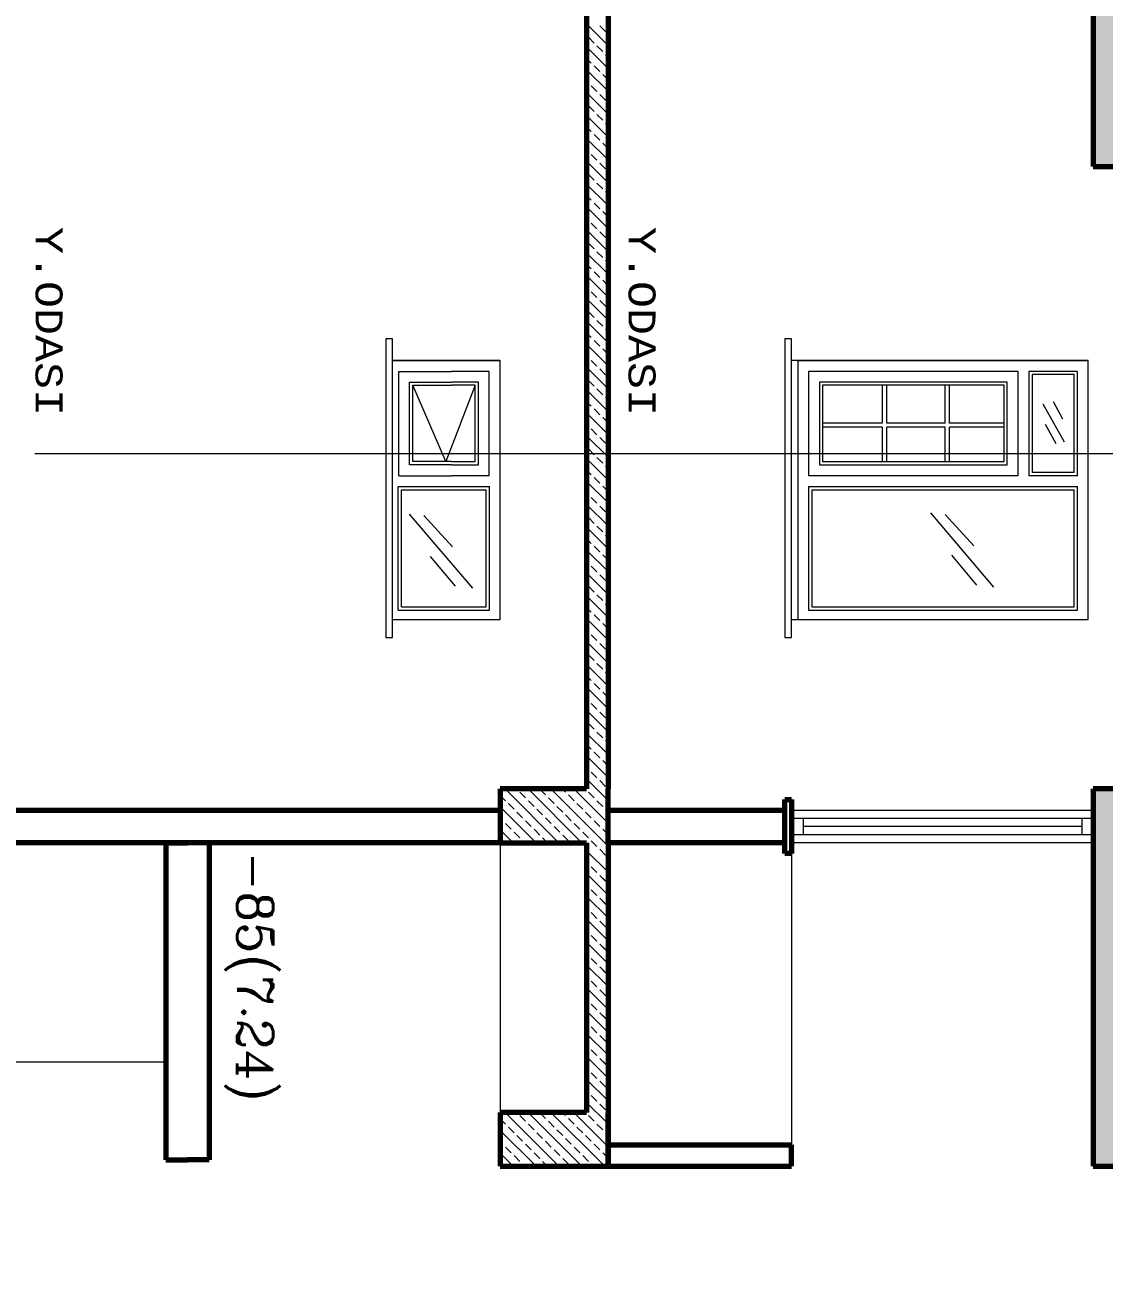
# Model space of a CAD drawing. Header units: millimetres. Extents: x 35860 to 71103, y -11298 to -8385.
# Drawn here: x 67174.4 to 67299.5, y -10638.6 to -10493.8 of the extents above; entities that cross this region are included whole.
import ezdxf
from ezdxf.enums import TextEntityAlignment as Align

# ---------------------------------------------------------------- set-up
doc = ezdxf.new("R2010")
doc.units = ezdxf.units.MM
doc.header["$MEASUREMENT"] = 0
doc.layers.get('0').update_dxf_attribs({"lineweight": 15})
for name, color, linetype, lineweight in [('02', 2, 'Continuous', 20), ('03_Yazı', 1, 'Continuous', 30), ('07', 3, 'Continuous', 70), ('Aks&Tefriş', 5, 'Continuous', 20)]:
    doc.layers.add(name, color=color, linetype=linetype, lineweight=lineweight)
doc.styles.add('C', font='')
doc.styles.add('ROMANC', font='romanc', dxfattribs={"height": 0.11})
doc.styles.get('C').set_extended_font_data('Courier New Tur')

msp = doc.modelspace()

# ---------------------------------------------------------------- hatches: boundary and pattern name
h = msp.add_hatch()
h.set_pattern_fill('ANSI33', color=256, scale=7.5, angle=-90, style=0)
h.set_pattern_definition([(315, (69874.1131, 3134.2987), (1.32582521, 1.32582521), []), (315, (69874.1131, 3132.9729), (1.32582521, 1.32582521), [0.9375, -0.46875])])
h.paths.add_polyline_path([(67514.48, -10482.66), (67514.48, -10619.8), (67504.48, -10619.8), (67504.48, -10626.05), (67516.98, -10626.05), (67526.98, -10626.05), (67526.98, -10638.55), (67529.48, -10638.55), (67529.48, -10626.05), (67529.48, -10621.05), (67516.98, -10621.05), (67516.98, -10482.66), (67516.98, -10476.41), (67516.98, -10455.16), (67516.98, -10448.91), (67516.98, -10410.4), (67514.48, -10410.4), (67514.48, -10448.91), (67504.48, -10448.91), (67504.48, -10455.16), (67514.48, -10455.16), (67514.48, -10476.41), (67504.48, -10476.41), (67504.48, -10482.66)])
h.paths.add_polyline_path([(67515.73, -10410.4), (67516.89, -10406.56), (67516.98, -10406.56), (67516.98, -10404.3), (67514.48, -10404.3), (67514.48, -10410.4)])
h.paths.add_polyline_path([(67438.23, -10410.4), (67438.23, -10404.3), (67435.73, -10404.3), (67435.73, -10410.4)])
h.paths.add_polyline_path([(67369.48, -10410.4), (67369.48, -10404.3), (67366.98, -10404.3), (67366.98, -10410.4)])
h.paths.add_polyline_path([(67300.73, -10410.4), (67300.73, -10404.3), (67298.23, -10404.3), (67298.23, -10410.4)])
h.paths.add_polyline_path([(67308.23, -10510.16), (67308.23, -10582.31), (67298.23, -10582.31), (67298.23, -10588.56), (67298.23, -10619.8), (67298.23, -10626.05), (67310.73, -10626.05), (67310.73, -10619.8), (67300.73, -10619.8), (67300.73, -10588.56), (67310.73, -10588.56), (67310.73, -10507.66), (67300.73, -10507.66), (67300.73, -10482.66), (67310.73, -10482.66), (67310.73, -10476.41), (67300.73, -10476.41), (67300.73, -10455.16), (67310.73, -10455.16), (67310.73, -10448.91), (67300.73, -10448.91), (67300.73, -10410.4), (67298.23, -10410.4), (67298.23, -10476.41), (67298.23, -10482.66), (67298.23, -10510.16)])
h.paths.add_polyline_path([(67300.73, -10404.3), (67300.73, -10391.41), (67310.73, -10391.41), (67310.73, -10385.16), (67300.73, -10385.16), (67300.73, -10363.91), (67310.73, -10363.91), (67310.73, -10357.66), (67300.73, -10357.66), (67300.73, -10332.66), (67310.73, -10332.66), (67310.73, -10270.16), (67310.73, -10263.91), (67300.73, -10263.91), (67300.73, -10232.76), (67308.23, -10232.76), (67310.73, -10232.76), (67310.73, -10226.51), (67298.23, -10226.51), (67298.23, -10232.76), (67298.23, -10263.91), (67298.23, -10270.16), (67308.23, -10270.16), (67308.23, -10330.16), (67298.23, -10330.16), (67298.23, -10357.66), (67298.23, -10363.91), (67298.23, -10385.16), (67298.23, -10391.41), (67298.23, -10404.3)])
h.paths.add_polyline_path([(67379.48, -10391.41), (67379.48, -10385.16), (67369.48, -10385.16), (67369.48, -10363.91), (67379.48, -10363.91), (67379.48, -10357.66), (67369.48, -10357.66), (67369.48, -10332.66), (67379.48, -10332.66), (67379.48, -10270.16), (67379.48, -10226.51), (67366.98, -10226.51), (67366.98, -10232.76), (67376.98, -10232.76), (67376.98, -10330.16), (67366.98, -10330.16), (67366.98, -10357.66), (67366.98, -10363.91), (67366.98, -10385.16), (67366.98, -10391.41), (67366.98, -10404.3), (67369.48, -10404.3), (67369.48, -10391.41)])
h.paths.add_polyline_path([(67379.48, -10455.16), (67379.48, -10448.91), (67369.48, -10448.91), (67369.48, -10410.4), (67366.98, -10410.4), (67366.98, -10476.41), (67366.98, -10482.66), (67366.98, -10510.16), (67376.98, -10510.16), (67376.98, -10619.8), (67366.98, -10619.8), (67366.98, -10626.05), (67379.48, -10626.05), (67379.48, -10507.66), (67369.48, -10507.66), (67369.48, -10482.66), (67379.48, -10482.66), (67379.48, -10476.41), (67369.48, -10476.41), (67369.48, -10455.16)])
h.paths.add_polyline_path([(67448.23, -10455.16), (67448.23, -10448.91), (67438.23, -10448.91), (67438.23, -10410.4), (67435.73, -10410.4), (67435.73, -10476.41), (67435.73, -10482.66), (67435.73, -10510.16), (67445.73, -10510.16), (67445.73, -10619.8), (67435.73, -10619.8), (67435.73, -10626.05), (67448.23, -10626.05), (67448.23, -10507.66), (67438.23, -10507.66), (67438.23, -10482.66), (67448.23, -10482.66), (67448.23, -10476.41), (67438.23, -10476.41), (67438.23, -10455.16)])
h.paths.add_polyline_path([(67448.23, -10391.41), (67448.23, -10385.16), (67438.23, -10385.16), (67438.23, -10363.91), (67448.23, -10363.91), (67448.23, -10357.66), (67438.23, -10357.66), (67438.23, -10332.66), (67448.23, -10332.66), (67448.23, -10270.16), (67448.23, -10226.51), (67435.73, -10226.51), (67435.73, -10232.76), (67445.73, -10232.76), (67445.73, -10330.16), (67435.73, -10330.16), (67435.73, -10357.66), (67435.73, -10363.91), (67435.73, -10385.16), (67435.73, -10391.41), (67435.73, -10404.3), (67438.23, -10404.3), (67438.23, -10391.41)])

# ---------------------------------------------------------------- linework, layer by layer
for p, q in [((67239.48, -10493.64), (67241.98, -10496.14)), ((67241.02, -10493.86), (67241.69, -10494.52)), ((67239.7, -10495.18), (67240.36, -10495.85)), ((67239.48, -10496.29), (67241.98, -10498.79)), ((67240.69, -10496.18), (67241.36, -10496.84)), ((67241.69, -10497.17), (67241.98, -10497.47)), ((67239.48, -10497.62), (67240.03, -10498.17)), ((67240.36, -10498.5), (67241.02, -10499.16)), ((67239.48, -10498.94), (67241.98, -10501.44)), ((67239.48, -10500.27), (67239.7, -10500.49)), ((67241.36, -10499.49), (67241.98, -10500.12)), ((67239.48, -10501.6), (67241.98, -10504.1)), ((67240.03, -10500.82), (67240.69, -10501.48)), ((67241.02, -10501.81), (67241.69, -10502.48)), ((67239.7, -10503.14), (67240.36, -10503.8)), ((67239.48, -10504.25), (67241.98, -10506.75)), ((67240.69, -10504.13), (67241.36, -10504.8)), ((67239.48, -10505.57), (67240.03, -10506.12)), ((67241.69, -10505.13), (67241.98, -10505.42)), ((67239.48, -10506.9), (67241.98, -10509.4)), ((67240.36, -10506.45), (67241.02, -10507.12)), ((67241.36, -10507.45), (67241.98, -10508.07)), ((67239.48, -10508.23), (67239.7, -10508.44)), ((67240.03, -10508.77), (67240.69, -10509.44)), ((67239.48, -10509.55), (67241.98, -10512.05)), ((67241.02, -10509.77), (67241.69, -10510.43)), ((67239.7, -10511.09), (67240.36, -10511.76)), ((67239.48, -10512.2), (67241.98, -10514.7)), ((67240.69, -10512.09), (67241.36, -10512.75)), ((67241.69, -10513.08), (67241.98, -10513.38)), ((67239.48, -10513.53), (67240.03, -10514.08)), ((67239.48, -10514.85), (67241.98, -10517.35)), ((67240.36, -10514.41), (67241.02, -10515.07)), ((67239.48, -10516.18), (67239.7, -10516.4)), ((67241.36, -10515.4), (67241.98, -10516.03)), ((67239.48, -10517.51), (67241.98, -10520.01)), ((67240.03, -10516.73), (67240.69, -10517.39)), ((67241.02, -10517.72), (67241.69, -10518.39)), ((67239.7, -10519.05), (67240.36, -10519.71)), ((67239.48, -10520.16), (67241.98, -10522.66)), ((67240.69, -10520.04), (67241.36, -10520.71)), ((67239.48, -10521.48), (67240.03, -10522.03)), ((67241.69, -10521.04), (67241.98, -10521.33)), ((67239.48, -10522.81), (67241.98, -10525.31)), ((67240.36, -10522.36), (67241.02, -10523.03)), ((67241.36, -10523.36), (67241.98, -10523.98)), ((67239.48, -10524.14), (67239.7, -10524.35)), ((67240.03, -10524.68), (67240.69, -10525.35)), ((67239.48, -10525.46), (67241.98, -10527.96)), ((67241.02, -10525.68), (67241.69, -10526.34)), ((67239.7, -10527), (67240.36, -10527.67)), ((67239.48, -10528.11), (67241.98, -10530.61)), ((67240.69, -10528), (67241.36, -10528.66)), ((67241.69, -10528.99), (67241.98, -10529.29)), ((67239.48, -10529.44), (67240.03, -10529.99)), ((67239.48, -10530.76), (67241.98, -10533.26)), ((67240.36, -10530.32), (67241.02, -10530.98)), ((67239.48, -10532.09), (67239.7, -10532.31)), ((67241.36, -10531.31), (67241.98, -10531.94)), ((67239.48, -10533.42), (67241.98, -10535.92)), ((67240.03, -10532.64), (67240.69, -10533.3)), ((67241.02, -10533.63), (67241.69, -10534.3)), ((67239.7, -10534.96), (67240.36, -10535.62)), ((67239.48, -10536.07), (67241.98, -10538.57)), ((67240.69, -10535.95), (67241.36, -10536.62)), ((67239.48, -10537.39), (67240.03, -10537.94)), ((67241.69, -10536.95), (67241.98, -10537.24)), ((67239.48, -10538.72), (67241.98, -10541.22)), ((67240.36, -10538.27), (67241.02, -10538.94)), ((67241.36, -10539.27), (67241.98, -10539.89)), ((67239.48, -10540.05), (67239.7, -10540.26)), ((67240.03, -10540.59), (67240.69, -10541.26)), ((67239.48, -10541.37), (67241.98, -10543.87)), ((67241.02, -10541.59), (67241.69, -10542.25)), ((67498.74, -10543.46), (67175.53, -10543.46)), ((67239.7, -10542.91), (67240.36, -10543.58)), ((67239.48, -10544.02), (67241.98, -10546.52)), ((67240.69, -10543.91), (67241.36, -10544.57)), ((67241.69, -10544.9), (67241.98, -10545.2)), ((67239.48, -10545.35), (67240.03, -10545.9)), ((67239.48, -10546.67), (67241.98, -10549.17)), ((67240.36, -10546.23), (67241.02, -10546.89)), ((67239.48, -10548), (67239.7, -10548.22)), ((67241.36, -10547.22), (67241.98, -10547.85)), ((67239.48, -10549.33), (67241.98, -10551.83)), ((67240.03, -10548.55), (67240.69, -10549.21)), ((67241.02, -10549.54), (67241.69, -10550.21)), ((67239.7, -10550.87), (67240.36, -10551.53)), ((67239.48, -10551.98), (67241.98, -10554.48)), ((67240.69, -10551.86), (67241.36, -10552.53)), ((67239.48, -10553.3), (67240.03, -10553.85)), ((67241.69, -10552.86), (67241.98, -10553.15)), ((67239.48, -10554.63), (67241.98, -10557.13)), ((67240.36, -10554.18), (67241.02, -10554.85)), ((67241.36, -10555.18), (67241.98, -10555.8)), ((67239.48, -10555.96), (67239.7, -10556.17)), ((67240.03, -10556.5), (67240.69, -10557.17)), ((67239.48, -10557.28), (67241.98, -10559.78)), ((67241.02, -10557.5), (67241.69, -10558.16)), ((67239.7, -10558.82), (67240.36, -10559.49)), ((67239.48, -10559.93), (67241.98, -10562.43)), ((67240.69, -10559.82), (67241.36, -10560.48)), ((67241.69, -10560.81), (67241.98, -10561.11)), ((67239.48, -10561.26), (67240.03, -10561.81)), ((67239.48, -10562.58), (67241.98, -10565.08)), ((67240.36, -10562.14), (67241.02, -10562.8)), ((67239.48, -10563.91), (67239.7, -10564.13)), ((67241.36, -10563.13), (67241.98, -10563.76)), ((67239.48, -10565.24), (67241.98, -10567.74)), ((67240.03, -10564.46), (67240.69, -10565.12)), ((67241.02, -10565.45), (67241.69, -10566.12)), ((67239.7, -10566.78), (67240.36, -10567.44)), ((67239.48, -10567.89), (67241.98, -10570.39)), ((67240.69, -10567.77), (67241.36, -10568.44)), ((67239.48, -10569.21), (67240.03, -10569.76)), ((67241.69, -10568.77), (67241.98, -10569.06)), ((67239.48, -10570.54), (67241.98, -10573.04)), ((67240.36, -10570.09), (67241.02, -10570.76)), ((67241.36, -10571.09), (67241.98, -10571.71)), ((67239.48, -10571.87), (67239.7, -10572.08)), ((67240.03, -10572.41), (67240.69, -10573.08)), ((67239.48, -10573.19), (67241.98, -10575.69)), ((67241.02, -10573.41), (67241.69, -10574.07)), ((67239.7, -10574.73), (67240.36, -10575.4)), ((67239.48, -10575.84), (67241.98, -10578.34)), ((67240.69, -10575.73), (67241.36, -10576.39)), ((67241.69, -10576.72), (67241.98, -10577.02)), ((67239.48, -10577.17), (67240.03, -10577.72)), ((67239.48, -10578.49), (67241.98, -10580.99)), ((67240.36, -10578.05), (67241.02, -10578.71)), ((67239.48, -10579.82), (67239.7, -10580.04)), ((67241.36, -10579.04), (67241.98, -10579.67)), ((67239.48, -10581.15), (67241.98, -10583.65)), ((67240.03, -10580.37), (67240.69, -10581.03)), ((67241.02, -10581.36), (67241.69, -10582.03)), ((67230.04, -10582.31), (67236.29, -10588.56)), ((67231.37, -10582.31), (67231.41, -10582.36)), ((67231.74, -10582.69), (67232.41, -10583.35)), ((67232.7, -10582.31), (67238.95, -10588.56)), ((67234.06, -10582.36), (67234.73, -10583.02)), ((67235.35, -10582.31), (67241.98, -10588.95)), ((67236.67, -10582.31), (67237.05, -10582.69)), ((67238, -10582.31), (67241.98, -10586.3)), ((67239.32, -10582.31), (67239.37, -10582.36)), ((67239.7, -10582.69), (67240.36, -10583.35)), ((67229.48, -10583.08), (67230.09, -10583.68)), ((67230.42, -10584.01), (67231.08, -10584.68)), ((67232.74, -10583.68), (67233.4, -10584.35)), ((67235.06, -10583.35), (67235.72, -10584.01)), ((67236.05, -10584.35), (67236.72, -10585.01)), ((67237.38, -10583.02), (67238.04, -10583.68)), ((67238.37, -10584.01), (67239.04, -10584.68)), ((67240.69, -10583.68), (67241.36, -10584.35)), ((67229.48, -10584.4), (67233.64, -10588.56)), ((67229.48, -10585.73), (67229.75, -10586)), ((67231.41, -10585.01), (67232.07, -10585.67)), ((67233.73, -10584.68), (67234.4, -10585.34)), ((67234.73, -10585.67), (67235.39, -10586.33)), ((67237.05, -10585.34), (67237.71, -10586)), ((67239.37, -10585.01), (67240.03, -10585.67)), ((67241.69, -10584.68), (67241.98, -10584.97)), ((67229.48, -10587.06), (67230.99, -10588.56)), ((67230.09, -10586.33), (67230.75, -10587)), ((67232.41, -10586), (67233.07, -10586.67)), ((67233.4, -10587), (67234.06, -10587.66)), ((67235.72, -10586.67), (67236.38, -10587.33)), ((67238.04, -10586.33), (67238.7, -10587)), ((67240.36, -10586), (67241.02, -10586.67)), ((67241.36, -10587), (67241.98, -10587.62)), ((67231.08, -10587.33), (67231.74, -10587.99)), ((67232.07, -10588.32), (67232.32, -10588.56)), ((67234.4, -10587.99), (67234.97, -10588.56)), ((67236.72, -10587.66), (67237.38, -10588.32)), ((67239.04, -10587.33), (67239.7, -10587.99)), ((67240.03, -10588.32), (67240.27, -10588.56)), ((67240.03, -10588.32), (67240.69, -10588.99)), ((67239.48, -10589.48), (67241.98, -10591.98)), ((67239.48, -10589.48), (67241.98, -10591.98)), ((67241.02, -10589.32), (67241.69, -10589.98)), ((67240.03, -10591.35), (67240.69, -10592.02)), ((67239.48, -10592.13), (67241.98, -10594.63)), ((67239.48, -10592.13), (67241.98, -10594.63)), ((67241.02, -10592.35), (67241.69, -10593.01)), ((67241.36, -10592.68), (67241.98, -10593.3)), ((67240.03, -10594), (67240.69, -10594.67)), ((67239.48, -10594.78), (67241.98, -10597.28)), ((67239.48, -10594.78), (67241.98, -10597.28)), ((67241.02, -10595), (67241.69, -10595.66)), ((67241.36, -10595.33), (67241.98, -10595.96)), ((67240.03, -10596.66), (67240.69, -10597.32)), ((67239.48, -10597.43), (67241.98, -10599.93)), ((67239.48, -10597.43), (67241.98, -10599.93)), ((67241.02, -10597.65), (67241.69, -10598.31)), ((67241.36, -10597.98), (67241.98, -10598.61)), ((67239.48, -10600.08), (67241.98, -10602.58)), ((67239.48, -10600.08), (67241.98, -10602.58)), ((67240.03, -10599.31), (67240.69, -10599.97)), ((67241.02, -10600.3), (67241.69, -10600.96)), ((67241.36, -10600.63), (67241.98, -10601.26)), ((67239.48, -10602.74), (67241.98, -10605.24)), ((67239.48, -10602.74), (67241.98, -10605.24)), ((67240.03, -10601.96), (67240.69, -10602.62)), ((67241.02, -10602.95), (67241.69, -10603.62)), ((67240.03, -10604.61), (67240.69, -10605.27)), ((67241.36, -10603.28), (67241.98, -10603.91)), ((67239.48, -10605.39), (67241.98, -10607.89)), ((67239.48, -10605.39), (67241.98, -10607.89)), ((67241.02, -10605.6), (67241.69, -10606.27)), ((67241.36, -10605.94), (67241.98, -10606.56)), ((67240.03, -10607.26), (67240.69, -10607.93)), ((67239.48, -10608.04), (67241.98, -10610.54)), ((67239.48, -10608.04), (67241.98, -10610.54)), ((67241.02, -10608.26), (67241.69, -10608.92)), ((67241.36, -10608.59), (67241.98, -10609.21)), ((67240.03, -10609.91), (67240.69, -10610.58)), ((67239.48, -10610.69), (67241.98, -10613.19)), ((67239.48, -10610.69), (67241.98, -10613.19)), ((67241.02, -10610.91), (67241.69, -10611.57)), ((67241.36, -10611.24), (67241.98, -10611.87)), ((67240.03, -10612.57), (67240.69, -10613.23)), ((67239.48, -10613.34), (67241.98, -10615.84)), ((67239.48, -10613.34), (67241.98, -10615.84)), ((67241.02, -10613.56), (67241.69, -10614.22)), ((67241.36, -10613.89), (67241.98, -10614.52)), ((67239.48, -10615.99), (67241.98, -10618.49)), ((67239.48, -10615.99), (67241.98, -10618.49)), ((67240.03, -10615.22), (67240.69, -10615.88)), ((67239.48, -10617.32), (67239.7, -10617.54)), ((67241.02, -10616.21), (67241.69, -10616.87)), ((67241.36, -10616.54), (67241.98, -10617.17)), ((67239.48, -10618.65), (67241.98, -10621.15)), ((67240.03, -10617.87), (67240.69, -10618.53)), ((67241.02, -10618.86), (67241.69, -10619.53)), ((67230.04, -10619.81), (67236.29, -10626.06)), ((67231.37, -10619.81), (67231.41, -10619.86)), ((67231.74, -10620.19), (67232.41, -10620.85)), ((67232.7, -10619.81), (67238.95, -10626.06)), ((67234.06, -10619.86), (67234.73, -10620.52)), ((67235.35, -10619.81), (67241.6, -10626.06)), ((67236.67, -10619.81), (67237.05, -10620.19)), ((67237.38, -10620.52), (67238.04, -10621.18)), ((67238, -10619.81), (67241.98, -10623.8)), ((67239.32, -10619.81), (67239.37, -10619.86)), ((67239.7, -10620.19), (67240.36, -10620.85)), ((67229.48, -10620.58), (67230.09, -10621.18)), ((67229.48, -10621.9), (67233.64, -10626.06)), ((67230.42, -10621.51), (67231.08, -10622.18)), ((67232.74, -10621.18), (67233.4, -10621.85)), ((67235.06, -10620.85), (67235.72, -10621.51)), ((67236.05, -10621.85), (67236.72, -10622.51)), ((67238.37, -10621.51), (67239.04, -10622.18)), ((67240.69, -10621.18), (67241.36, -10621.85)), ((67229.48, -10623.23), (67229.75, -10623.5)), ((67231.41, -10622.51), (67232.07, -10623.17)), ((67233.73, -10622.18), (67234.4, -10622.84)), ((67234.73, -10623.17), (67235.39, -10623.83)), ((67237.05, -10622.84), (67237.71, -10623.5)), ((67239.37, -10622.51), (67240.03, -10623.17)), ((67241.69, -10622.18), (67241.98, -10622.47)), ((67229.48, -10624.56), (67230.99, -10626.06)), ((67230.09, -10623.83), (67230.75, -10624.5)), ((67231.08, -10624.83), (67231.74, -10625.49)), ((67232.41, -10623.5), (67233.07, -10624.17)), ((67233.4, -10624.5), (67234.06, -10625.16)), ((67235.72, -10624.17), (67236.38, -10624.83)), ((67238.04, -10623.83), (67238.7, -10624.5)), ((67239.04, -10624.83), (67239.7, -10625.49)), ((67240.36, -10623.5), (67241.02, -10624.17)), ((67241.36, -10624.5), (67241.98, -10625.12)), ((67232.07, -10625.82), (67232.32, -10626.06)), ((67234.4, -10625.49), (67234.97, -10626.06)), ((67236.72, -10625.16), (67237.38, -10625.82)), ((67240.03, -10625.82), (67240.27, -10626.06))]:
    msp.add_line(p, q)
at = {"layer": '02'}
for p, q in [((67216.98, -10530.16), (67216.23, -10530.16)), ((67216.23, -10530.16), (67216.23, -10559.78)), ((67216.98, -10530.16), (67216.23, -10530.16)), ((67216.23, -10530.16), (67216.23, -10559.78)), ((67216.98, -10530.16), (67216.23, -10530.16)), ((67216.23, -10530.16), (67216.23, -10564.78)), ((67216.98, -10559.78), (67216.98, -10530.16)), ((67216.98, -10559.78), (67216.98, -10530.16)), ((67216.98, -10564.78), (67216.98, -10530.16)), ((67263.23, -10530.16), (67262.48, -10530.16)), ((67262.48, -10530.16), (67262.48, -10559.78)), ((67263.23, -10530.16), (67262.48, -10530.16)), ((67262.48, -10530.16), (67262.48, -10559.78)), ((67263.23, -10530.16), (67262.48, -10530.16)), ((67262.48, -10530.16), (67262.48, -10564.78)), ((67263.23, -10559.78), (67263.23, -10530.16)), ((67263.23, -10559.78), (67263.23, -10530.16)), ((67263.23, -10564.78), (67263.23, -10530.16)), ((67229.48, -10532.66), (67216.98, -10532.66)), ((67229.48, -10532.66), (67216.98, -10532.66)), ((67229.48, -10532.66), (67216.98, -10532.66)), ((67229.48, -10532.66), (67216.98, -10532.66)), ((67229.48, -10532.66), (67216.98, -10532.66)), ((67229.48, -10532.66), (67216.98, -10532.66)), ((67216.98, -10532.66), (67229.48, -10532.66)), ((67216.98, -10532.66), (67229.48, -10532.66)), ((67216.98, -10532.66), (67229.48, -10532.66)), ((67229.48, -10557.66), (67229.48, -10532.66)), ((67229.48, -10557.66), (67229.48, -10532.66)), ((67229.48, -10562.66), (67229.48, -10532.66)), ((67229.48, -10562.66), (67229.48, -10532.66)), ((67297.64, -10532.66), (67263.23, -10532.66)), ((67263.89, -10532.66), (67263.23, -10532.66)), ((67297.64, -10532.66), (67263.23, -10532.66)), ((67263.89, -10532.66), (67263.23, -10532.66)), ((67297.64, -10532.66), (67263.23, -10532.66)), ((67263.89, -10532.66), (67263.23, -10532.66)), ((67263.89, -10532.66), (67297.64, -10532.66)), ((67263.89, -10532.66), (67263.89, -10532.66)), ((67263.89, -10532.66), (67297.64, -10532.66)), ((67263.89, -10532.66), (67263.89, -10532.66)), ((67263.89, -10532.66), (67297.64, -10532.66)), ((67263.89, -10532.66), (67263.89, -10532.66)), ((67263.98, -10532.66), (67263.98, -10557.66)), ((67263.98, -10532.66), (67263.98, -10557.66)), ((67263.98, -10532.66), (67263.98, -10562.66)), ((67297.64, -10532.66), (67264.51, -10532.66)), ((67297.64, -10532.66), (67264.51, -10532.66)), ((67297.64, -10532.66), (67264.51, -10532.66)), ((67297.64, -10557.66), (67297.64, -10532.66)), ((67297.64, -10557.66), (67297.64, -10532.66)), ((67297.64, -10562.66), (67297.64, -10532.66)), ((67217.73, -10546.01), (67217.73, -10533.91)), ((67217.73, -10546.01), (67217.73, -10533.91)), ((67217.73, -10533.91), (67223.82, -10533.91)), ((67217.73, -10546.01), (67217.73, -10533.91)), ((67219.45, -10533.91), (67223.82, -10533.91)), ((67219.45, -10533.91), (67223.82, -10533.91)), ((67228.2, -10533.91), (67223.82, -10533.91)), ((67228.2, -10533.91), (67223.82, -10533.91)), ((67228.2, -10533.91), (67223.82, -10533.91)), ((67228.2, -10546.01), (67228.2, -10533.91)), ((67228.2, -10546.01), (67228.2, -10533.91)), ((67228.2, -10546.01), (67228.2, -10533.91)), ((67289.51, -10533.91), (67265.23, -10533.91)), ((67265.23, -10533.91), (67265.23, -10546.01)), ((67289.51, -10533.91), (67265.23, -10533.91)), ((67265.23, -10533.91), (67265.23, -10546.01)), ((67289.51, -10533.91), (67265.23, -10533.91)), ((67265.23, -10533.91), (67265.23, -10546.01)), ((67289.51, -10546.01), (67289.51, -10533.91)), ((67289.51, -10546.01), (67289.51, -10533.91)), ((67289.51, -10546.01), (67289.51, -10533.91)), ((67296.39, -10533.91), (67290.76, -10533.91)), ((67290.76, -10533.91), (67290.76, -10546.01)), ((67296.39, -10533.91), (67290.76, -10533.91)), ((67290.76, -10533.91), (67290.76, -10546.01)), ((67296.39, -10533.91), (67290.76, -10533.91)), ((67290.76, -10533.91), (67290.76, -10546.01)), ((67296.01, -10534.28), (67291.14, -10534.28)), ((67291.14, -10534.28), (67291.14, -10545.63)), ((67296.01, -10534.28), (67291.14, -10534.28)), ((67291.14, -10534.28), (67291.14, -10545.63)), ((67296.01, -10534.28), (67291.14, -10534.28)), ((67291.14, -10534.28), (67291.14, -10545.63)), ((67296.01, -10545.63), (67296.01, -10534.28)), ((67296.01, -10545.63), (67296.01, -10534.28)), ((67296.01, -10545.63), (67296.01, -10534.28)), ((67296.39, -10546.01), (67296.39, -10533.91)), ((67296.39, -10546.01), (67296.39, -10533.91)), ((67296.39, -10546.01), (67296.39, -10533.91)), ((67218.98, -10544.76), (67218.98, -10535.16)), ((67218.98, -10544.76), (67218.98, -10535.16)), ((67218.98, -10535.16), (67223.82, -10535.16)), ((67218.98, -10544.76), (67218.98, -10535.16)), ((67219.35, -10544.38), (67219.35, -10535.53)), ((67219.35, -10544.38), (67219.35, -10535.53)), ((67219.35, -10535.53), (67223.82, -10535.53)), ((67219.35, -10544.38), (67219.35, -10535.53)), ((67223.17, -10544.38), (67219.35, -10535.53)), ((67220.7, -10535.16), (67223.82, -10535.16)), ((67220.7, -10535.16), (67223.82, -10535.16)), ((67221.07, -10535.53), (67223.82, -10535.53)), ((67221.07, -10535.53), (67223.82, -10535.53)), ((67226.57, -10535.53), (67223.17, -10544.38)), ((67226.95, -10535.16), (67223.82, -10535.16)), ((67226.95, -10535.16), (67223.82, -10535.16)), ((67226.95, -10535.16), (67223.82, -10535.16)), ((67226.57, -10535.53), (67223.82, -10535.53)), ((67226.57, -10535.53), (67223.82, -10535.53)), ((67226.57, -10535.53), (67223.82, -10535.53)), ((67226.57, -10544.38), (67226.57, -10535.53)), ((67226.57, -10544.38), (67226.57, -10535.53)), ((67226.57, -10544.38), (67226.57, -10535.53)), ((67226.95, -10544.76), (67226.95, -10535.16)), ((67226.95, -10544.76), (67226.95, -10535.16)), ((67226.95, -10544.76), (67226.95, -10535.16)), ((67288.26, -10535.16), (67266.48, -10535.16)), ((67266.48, -10535.16), (67266.48, -10544.76)), ((67288.26, -10535.16), (67266.48, -10535.16)), ((67266.48, -10535.16), (67266.48, -10544.76)), ((67288.26, -10535.16), (67266.48, -10535.16)), ((67266.48, -10535.16), (67266.48, -10544.76)), ((67287.89, -10535.53), (67266.86, -10535.53)), ((67266.86, -10535.53), (67266.86, -10544.38)), ((67287.89, -10535.53), (67266.86, -10535.53)), ((67266.86, -10535.53), (67266.86, -10544.38)), ((67287.89, -10535.53), (67266.86, -10535.53)), ((67266.86, -10535.53), (67266.86, -10544.38)), ((67273.77, -10535.53), (67273.77, -10539.9)), ((67273.77, -10535.53), (67273.77, -10539.9)), ((67273.77, -10535.53), (67273.77, -10539.9)), ((67274.31, -10539.9), (67274.31, -10535.51)), ((67274.31, -10539.9), (67274.31, -10535.51)), ((67274.31, -10539.9), (67274.31, -10535.51)), ((67281.08, -10539.9), (67281.08, -10535.53)), ((67281.08, -10539.9), (67281.08, -10535.53)), ((67281.08, -10539.9), (67281.08, -10535.53)), ((67281.58, -10539.9), (67281.58, -10535.53)), ((67281.58, -10539.9), (67281.58, -10535.53)), ((67281.58, -10539.9), (67281.58, -10535.53)), ((67287.89, -10544.38), (67287.89, -10535.53)), ((67287.89, -10544.38), (67287.89, -10535.53)), ((67287.89, -10544.38), (67287.89, -10535.53)), ((67288.26, -10544.76), (67288.26, -10535.16)), ((67288.26, -10544.76), (67288.26, -10535.16)), ((67288.26, -10544.76), (67288.26, -10535.16)), ((67292.37, -10537.66), (67294.85, -10542.08)), ((67293.58, -10537.42), (67294.67, -10539.42)), ((67273.77, -10539.9), (67266.86, -10539.9)), ((67273.77, -10539.9), (67266.86, -10539.9)), ((67273.77, -10539.9), (67266.86, -10539.9)), ((67273.77, -10540.4), (67266.86, -10540.4)), ((67273.77, -10540.4), (67266.86, -10540.4)), ((67273.77, -10540.4), (67266.86, -10540.4)), ((67273.77, -10540.4), (67273.77, -10544.38)), ((67273.77, -10540.4), (67273.77, -10544.38)), ((67273.77, -10540.4), (67273.77, -10544.38)), ((67281.08, -10539.9), (67274.31, -10539.9)), ((67281.08, -10539.9), (67274.31, -10539.9)), ((67281.08, -10539.9), (67274.31, -10539.9)), ((67274.31, -10544.38), (67274.31, -10540.4)), ((67281.08, -10540.4), (67274.31, -10540.4)), ((67274.31, -10544.38), (67274.31, -10540.4)), ((67281.08, -10540.4), (67274.31, -10540.4)), ((67274.31, -10544.38), (67274.31, -10540.4)), ((67281.08, -10540.4), (67274.31, -10540.4)), ((67281.08, -10544.38), (67281.08, -10540.4)), ((67281.08, -10544.38), (67281.08, -10540.4)), ((67281.08, -10544.38), (67281.08, -10540.4)), ((67287.89, -10539.9), (67281.58, -10539.9)), ((67287.89, -10539.9), (67281.58, -10539.9)), ((67287.89, -10539.9), (67281.58, -10539.9)), ((67287.89, -10540.4), (67281.58, -10540.4)), ((67281.58, -10544.38), (67281.58, -10540.4)), ((67287.89, -10540.4), (67281.58, -10540.4)), ((67281.58, -10544.38), (67281.58, -10540.4)), ((67287.89, -10540.4), (67281.58, -10540.4)), ((67281.58, -10544.38), (67281.58, -10540.4)), ((67292.67, -10540.03), (67293.89, -10542.27)), ((67223.82, -10544.76), (67218.98, -10544.76)), ((67223.82, -10544.38), (67219.35, -10544.38)), ((67223.82, -10544.76), (67220.7, -10544.76)), ((67223.82, -10544.76), (67220.7, -10544.76)), ((67223.82, -10544.38), (67221.07, -10544.38)), ((67223.82, -10544.38), (67221.07, -10544.38)), ((67223.82, -10544.38), (67226.57, -10544.38)), ((67223.82, -10544.38), (67226.57, -10544.38)), ((67223.82, -10544.38), (67226.57, -10544.38)), ((67223.82, -10544.76), (67226.95, -10544.76)), ((67223.82, -10544.76), (67226.95, -10544.76)), ((67223.82, -10544.76), (67226.95, -10544.76)), ((67266.48, -10544.76), (67288.26, -10544.76)), ((67266.48, -10544.76), (67288.26, -10544.76)), ((67266.48, -10544.76), (67288.26, -10544.76)), ((67266.86, -10544.38), (67287.89, -10544.38)), ((67266.86, -10544.38), (67287.89, -10544.38)), ((67266.86, -10544.38), (67287.89, -10544.38)), ((67217.73, -10546.01), (67223.82, -10546.01)), ((67219.45, -10546.01), (67223.82, -10546.01)), ((67219.45, -10546.01), (67223.82, -10546.01)), ((67228.2, -10546.01), (67223.82, -10546.01)), ((67228.2, -10546.01), (67223.82, -10546.01)), ((67228.2, -10546.01), (67223.82, -10546.01)), ((67289.51, -10546.01), (67265.23, -10546.01)), ((67289.51, -10546.01), (67265.23, -10546.01)), ((67289.51, -10546.01), (67265.23, -10546.01)), ((67296.39, -10546.01), (67290.76, -10546.01)), ((67296.39, -10546.01), (67290.76, -10546.01)), ((67296.39, -10546.01), (67290.76, -10546.01)), ((67296.01, -10545.63), (67291.14, -10545.63)), ((67296.01, -10545.63), (67291.14, -10545.63)), ((67296.01, -10545.63), (67291.14, -10545.63)), ((67217.64, -10547.26), (67228.23, -10547.26)), ((67217.64, -10561.59), (67217.64, -10547.26)), ((67217.64, -10557.23), (67217.64, -10547.63)), ((67217.64, -10557.23), (67217.64, -10547.63)), ((67218.02, -10547.63), (67227.86, -10547.63)), ((67218.02, -10561.22), (67218.02, -10547.63)), ((67218.02, -10556.86), (67218.02, -10548.01)), ((67218.02, -10556.86), (67218.02, -10548.01)), ((67227.86, -10561.22), (67227.86, -10547.63)), ((67228.23, -10561.59), (67228.23, -10547.26)), ((67265.23, -10547.26), (67289.51, -10547.26)), ((67265.23, -10547.26), (67265.23, -10556.59)), ((67265.23, -10547.26), (67289.51, -10547.26)), ((67265.23, -10547.26), (67265.23, -10556.59)), ((67265.23, -10547.26), (67289.51, -10547.26)), ((67265.23, -10547.26), (67265.23, -10561.59)), ((67265.61, -10547.63), (67289.14, -10547.63)), ((67265.61, -10547.63), (67265.61, -10556.22)), ((67265.61, -10547.63), (67289.14, -10547.63)), ((67265.61, -10547.63), (67265.61, -10556.22)), ((67265.61, -10547.63), (67289.14, -10547.63)), ((67265.61, -10547.63), (67265.61, -10561.22)), ((67283.76, -10547.26), (67296.39, -10547.26)), ((67283.76, -10547.26), (67296.39, -10547.26)), ((67283.76, -10547.26), (67296.39, -10547.26)), ((67285.01, -10547.63), (67296.01, -10547.63)), ((67285.01, -10547.63), (67296.01, -10547.63)), ((67285.01, -10547.63), (67296.01, -10547.63)), ((67296.01, -10556.22), (67296.01, -10547.63)), ((67296.01, -10556.22), (67296.01, -10547.63)), ((67296.01, -10561.22), (67296.01, -10547.63)), ((67296.39, -10556.59), (67296.39, -10547.26)), ((67296.39, -10556.59), (67296.39, -10547.26)), ((67296.39, -10561.59), (67296.39, -10547.26)), ((67218.93, -10550.45), (67226.26, -10559.05)), ((67220.63, -10550.64), (67223.96, -10554.27)), ((67279.36, -10550.32), (67286.68, -10558.92)), ((67281.05, -10550.5), (67284.38, -10554.13)), ((67221.35, -10555.36), (67224.26, -10558.81)), ((67281.78, -10555.22), (67284.68, -10558.68)), ((67217.64, -10561.59), (67228.23, -10561.59)), ((67218.02, -10561.22), (67227.86, -10561.22)), ((67265.23, -10561.59), (67286.39, -10561.59)), ((67265.23, -10561.59), (67286.39, -10561.59)), ((67265.23, -10561.59), (67286.39, -10561.59)), ((67265.61, -10561.22), (67286.01, -10561.22)), ((67265.61, -10561.22), (67286.01, -10561.22)), ((67265.61, -10561.22), (67286.01, -10561.22)), ((67283.14, -10561.59), (67296.39, -10561.59)), ((67283.14, -10561.59), (67296.39, -10561.59)), ((67283.14, -10561.59), (67296.39, -10561.59)), ((67284.39, -10561.22), (67296.01, -10561.22)), ((67284.39, -10561.22), (67296.01, -10561.22)), ((67284.39, -10561.22), (67296.01, -10561.22)), ((67216.98, -10562.66), (67229.48, -10562.66)), ((67216.98, -10562.66), (67229.48, -10562.66)), ((67216.98, -10562.66), (67229.48, -10562.66)), ((67263.23, -10562.66), (67297.64, -10562.66)), ((67263.23, -10562.66), (67297.64, -10562.66)), ((67263.98, -10562.66), (67297.64, -10562.66)), ((67216.23, -10564.78), (67216.98, -10564.78)), ((67216.23, -10564.78), (67216.98, -10564.78)), ((67216.23, -10564.78), (67216.98, -10564.78)), ((67262.48, -10564.78), (67263.23, -10564.78)), ((67262.48, -10564.78), (67263.23, -10564.78)), ((67262.48, -10564.78), (67263.23, -10564.78)), ((67298.23, -10584.81), (67263.23, -10584.81)), ((67298.23, -10585.75), (67263.23, -10585.75)), ((67264.62, -10585.75), (67264.62, -10587.63)), ((67296.92, -10585.75), (67296.92, -10587.63)), ((67296.92, -10586.69), (67264.62, -10586.69)), ((67229.48, -10588.56), (67229.48, -10619.81)), ((67298.23, -10587.63), (67263.23, -10587.63)), ((67298.23, -10588.56), (67263.23, -10588.56)), ((67263.23, -10588.56), (67263.23, -10623.56))]:
    msp.add_line(p, q, dxfattribs=at)
at = {"layer": '07'}
for p, q in [((67239.48, -10482.66), (67239.48, -10582.31)), ((67241.98, -10482.66), (67241.98, -10582.31)), ((67298.23, -10482.66), (67298.23, -10510.16)), ((67298.23, -10510.16), (67308.23, -10510.16)), ((67239.48, -10582.31), (67229.48, -10582.31)), ((67229.48, -10582.31), (67229.48, -10588.56)), ((67241.98, -10588.56), (67241.98, -10582.31)), ((67308.23, -10582.31), (67298.23, -10582.31)), ((67298.23, -10582.31), (67298.23, -10588.56)), ((67262.48, -10584.81), (67262.48, -10583.56)), ((67262.48, -10583.56), (67263.23, -10583.56)), ((67263.23, -10583.56), (67263.23, -10584.81)), ((67229.48, -10584.81), (67173.23, -10584.81)), ((67262.48, -10584.81), (67241.98, -10584.81)), ((67262.48, -10589.81), (67262.48, -10584.81)), ((67263.23, -10584.81), (67263.23, -10588.56)), ((67229.48, -10588.56), (67173.23, -10588.56)), ((67190.73, -10588.56), (67193.23, -10588.56)), ((67190.73, -10588.56), (67190.73, -10625.32)), ((67195.73, -10588.56), (67193.23, -10588.56)), ((67195.73, -10588.56), (67195.73, -10625.32)), ((67229.48, -10588.56), (67239.48, -10588.56)), ((67239.48, -10588.56), (67239.48, -10619.81)), ((67262.48, -10588.56), (67241.98, -10588.56)), ((67241.98, -10588.56), (67241.98, -10626.06)), ((67263.23, -10588.56), (67263.23, -10589.81)), ((67298.23, -10588.56), (67298.23, -10619.8)), ((67263.23, -10589.81), (67262.48, -10589.81)), ((67239.48, -10619.81), (67229.48, -10619.81)), ((67229.48, -10619.81), (67229.48, -10626.06)), ((67241.98, -10626.06), (67241.98, -10619.81)), ((67298.23, -10619.8), (67298.23, -10626.05)), ((67241.98, -10623.56), (67263.23, -10623.56)), ((67263.23, -10626.06), (67263.23, -10623.56)), ((67190.73, -10625.32), (67193.23, -10625.32)), ((67195.73, -10625.32), (67193.23, -10625.32)), ((67229.48, -10626.06), (67241.98, -10626.06)), ((67241.98, -10626.06), (67263.23, -10626.06)), ((67298.23, -10626.05), (67310.73, -10626.05))]:
    msp.add_line(p, q, dxfattribs=at)
at = {"layer": 'Aks&Tefriş'}
msp.add_line((67190.73, -10613.98), (67063.81, -10613.98), dxfattribs=at)

# ---------------------------------------------------------------- texts
at = {"layer": '03_Yazı', "style": 'ROMANC'}
msp.add_text('-85(7.24)', height=4.2, rotation=270, dxfattribs=at).set_placement((67198.97, -10589.5))
at = {"layer": '03_Yazı', "style": 'C'}
for p in [(67177.17, -10528.13), (67245.92, -10528.13)]:
    msp.add_attdef('Y.ODASI', text='A:10.00m2', height=3.125, rotation=270, dxfattribs=at).set_placement(p, align=Align.MIDDLE_CENTER)

doc.saveas('drawing.dxf')
